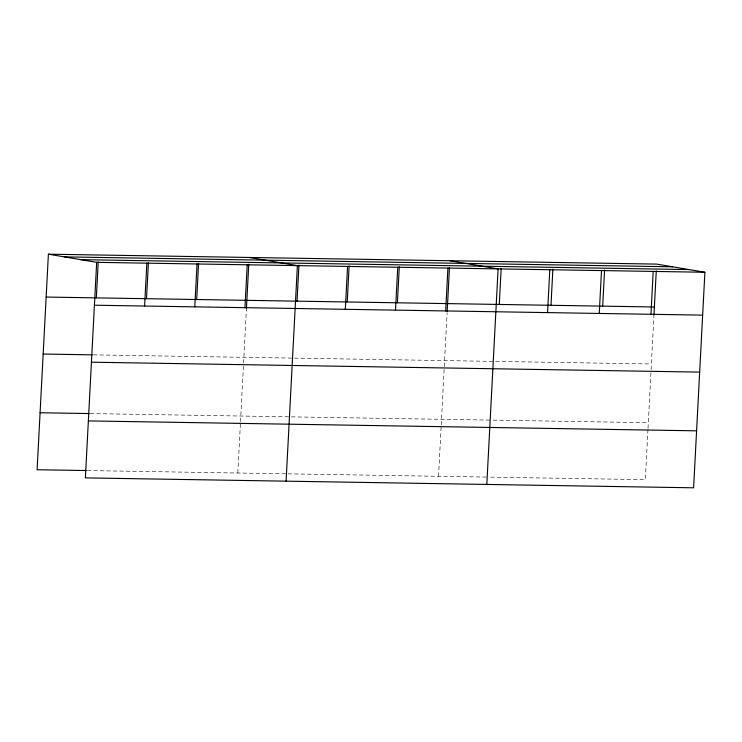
<?xml version="1.0" encoding="UTF-8"?>
<svg xmlns="http://www.w3.org/2000/svg" width="742" height="742" viewBox="0 0 742 742"><rect width="100%" height="100%" fill="white"/><g stroke="black" fill="none" stroke-linecap="round" stroke-linejoin="round"><path stroke-width="0.56" stroke-dasharray="3.71 2.78" d="M237.82 473.016L240.445 422.866M240.501 421.725L243.515 364.22M243.58 363.07L246.446 308.31M438.531 476.29L441.156 426.14M441.221 424.999L447.101 312.725M647.961 429.516L645.327 479.657L490.23 477.134M648.016 428.375L651.031 370.87M651.096 369.72L653.962 314.96M93.344 354.862L651.393 363.96M90.264 413.572L490.916 420.111M493.217 420.148L648.313 422.671M87.278 470.558L286.857 473.813M287.998 473.832L487.93 477.097"/><path stroke-width="1.11" d="M48.397 254.191L96.673 262.343L85.376 477.894L693.603 487.809L704.9 272.258L656.624 264.106L48.397 254.191L37.1 469.742L86.137 470.539M96.33 297.876L98.222 261.778M144.597 306.029L146.851 263.16M146.508 298.692L148.4 262.594M194.784 306.845L197.029 263.976M196.686 299.518L198.578 263.41M244.962 307.67L247.207 264.792M246.446 308.31L248.755 264.226M286.087 481.168L297.384 265.617L249.117 257.465M297.041 301.15L298.933 265.052M345.318 309.303L347.562 266.434M347.228 301.966L349.12 265.868M395.495 310.119L397.74 267.25M397.406 302.792L399.298 266.684M445.673 310.944L447.927 268.066M447.166 311.584L449.476 267.5M486.808 484.443L498.105 268.892L449.828 260.739M499.283 304.452L501.175 268.344M547.559 312.605L549.803 269.736M550.981 305.296L552.873 269.188M599.258 313.449L601.502 270.57M602.68 306.14L604.572 270.032M650.957 314.293L653.201 271.414M653.962 314.96L656.271 270.876M64.322 256.88L672.558 266.795M80.739 259.654L688.966 269.569M96.673 262.343L704.9 272.258M46.152 297.06L654.379 306.984M94.419 305.212L702.655 315.137M43.166 354.045L92.203 354.843M91.433 362.198L699.669 372.113M40.087 412.756L89.123 413.554M88.363 420.909L696.59 430.833"/></g></svg>
